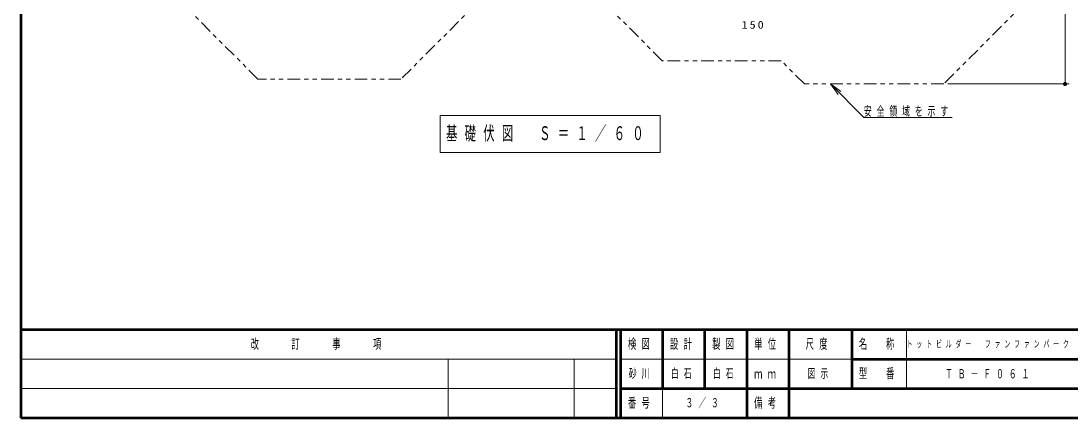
# Model space of a CAD drawing. Units: millimetres on the paper, scale 1:60. Extents: x -385 to 0, y -594 to 267.
# Drawn here: x -385 to -135.4, y -594 to -499.6 of the extents above; entities that cross this region are included whole.
import ezdxf

# ---------------------------------------------------------------- set-up
doc = ezdxf.new("R2010")
doc.units = ezdxf.units.MM
doc.linetypes.add('USER3', pattern=[8, 3, -1, 1, -1, 1, -1])
doc.layers.add('LY_1', color=140, linetype='Continuous', lineweight=50)
doc.styles.add('ＭＳ ゴシック', font='')
doc.styles.get('ＭＳ ゴシック').set_extended_font_data('MS Gothic')

# ---------------------------------------------------------------- blocks, each defined once
blk = doc.blocks.new('filled_dot')
at = {"color": 0, "linetype": 'Continuous', "lineweight": -2, "const_width": 1.25}
blk.add_lwpolyline([(-0.625, 0, 1), (0.625, 0, 1)], format="xyb", close=True, dxfattribs=at)

msp = doc.modelspace()

# ---------------------------------------------------------------- linework, layer by layer
at = {"layer": 'LY_1', "color": 7}
for p, q in [((-385, -327), (-385, -594)), ((-385, -573), (0, -573)), ((-385, -594), (0, -594))]:
    msp.add_line(p, q, dxfattribs=at)
at = {"layer": 'LY_1', "color": 7, "lineweight": 13}
for p, q in [((-136.839, -463.344), (-136.839, -514.614)), ((-190.801, -517.091), (-192.565, -514.614)), ((-192.565, -514.614), (-190.093, -516.385)), ((-192.565, -514.614), (-190.447, -516.738)), ((-192.565, -514.614), (-184.643, -522.559)), ((-164.674, -514.614), (-135.839, -514.614)), ((-285.379, -522.094), (-285.379, -530.894)), ((-233.079, -522.094), (-285.379, -522.094)), ((-233.079, -530.894), (-233.079, -522.094)), ((-184.643, -522.559), (-163.643, -522.559)), ((-285.379, -530.894), (-233.079, -530.894)), ((-174.5, -573), (-174.5, -587)), ((-385, -580), (-243.5, -580)), ((-283.5, -580), (-283.5, -594)), ((-253.5, -580), (-253.5, -594)), ((-242.5, -580), (-187.5, -580)), ((-385, -587), (-243.5, -587)), ((-232.5, -587), (-232.5, -594))]:
    msp.add_line(p, q, dxfattribs=at)
at = {"layer": 'LY_1'}
for p, q in [((-243.5, -573), (-243.5, -594)), ((-242.5, -573), (-242.5, -594)), ((-232.5, -573), (-232.5, -587)), ((-222.5, -573), (-222.5, -587)), ((-212.5, -573), (-212.5, -594)), ((-202.5, -573), (-202.5, -587)), ((-187.5, -573), (-187.5, -587)), ((-187.5, -580), (-70, -580)), ((-242.5, -587), (0, -587)), ((-202.5, -587), (-202.5, -594))]:
    msp.add_line(p, q, dxfattribs=at)
at = {"layer": 'LY_1', "color": 7, "linetype": 'USER3', "lineweight": 13}
for points in [[(-275.318, -494.094), (-294.679, -513.455), (-328.692, -513.455), (-349.735, -492.412)], [(-146.285, -495.225), (-165.674, -514.614), (-198.767, -514.614), (-204.311, -509.07), (-232.592, -509.07), (-247.568, -494.094)]]:
    msp.add_lwpolyline(points, dxfattribs=at)

# ---------------------------------------------------------------- block references
at = {"layer": 'LY_1', "color": 7, "lineweight": 13, "xscale": 0.4, "yscale": 0.4, "rotation": 90}
msp.add_blockref('filled_dot', (-136.839, -514.614), dxfattribs=at)

# ---------------------------------------------------------------- texts
at = {"layer": 'LY_1', "color": 7, "style": 'ＭＳ ゴシック'}
for s, insert, char_height, attachment_point in [('\\T1.33;\\W1.15;150', (-210.848, -499.629), 1.833, 2), ('\\T1.64;\\W0.6;安全領域を示す', (-184.643, -522.409), 2.199, 7), ('\\T1.64;\\W0.6;基礎伏図\u3000Ｓ＝１／６０', (-283.979, -526.494), 3.299, 4), ('\\T1.64;\\W0.6;改\u3000\u3000訂\u3000\u3000事\u3000\u3000項', (-314.25, -576.5), 2.346, 5), ('\\T1.64;\\W0.6;検図', (-237.5, -576.5), 2.346, 5), ('\\T1.64;\\W0.6;設計', (-227.5, -576.5), 2.346, 5), ('\\T1.64;\\W0.6;製図', (-217.5, -576.5), 2.346, 5), ('\\T1.64;\\W0.6;単位', (-207.5, -576.5), 2.346, 5), ('\\T1.64;\\W0.6;尺度', (-195.25, -576.5), 2.346, 5), ('\\T1.64;\\W0.6;名\u3000称', (-181, -576.5), 2.346, 5), ('\\T1.64;\\W0.6;トットビルダー\u3000ファンファンパーク', (-154.75, -576.5), 1.686, 5), ('\\T1.64;\\W0.6;砂川', (-237.5, -583.5), 2.199, 5), ('\\T1.64;\\W0.6;白石', (-230.5, -583.5), 2.199, 4), ('\\T1.64;\\W0.6;白石', (-217.5, -583.5), 2.199, 5), ('\\T1.64;\\W0.6;ｍｍ', (-207.5, -583.5), 2.346, 5), ('\\T1.64;\\W0.6;図示', (-198, -583.5), 2.199, 4), ('\\T1.64;\\W0.6;型\u3000番', (-181, -583.5), 2.346, 5), ('\\T1.64;\\W0.6;ＴＢ－Ｆ０６１', (-154.75, -583.5), 2.199, 5), ('\\T1.64;\\W0.6;番号', (-237.5, -590.5), 2.346, 5), ('\\T1.64;\\W0.6;３／３', (-222.5, -590.5), 2.199, 5), ('\\T1.64;\\W0.6;備考', (-207.5, -590.5), 2.346, 5)]:
    msp.add_mtext(s, dxfattribs=dict(at, insert=insert, char_height=char_height, attachment_point=attachment_point))

doc.saveas('drawing.dxf')
